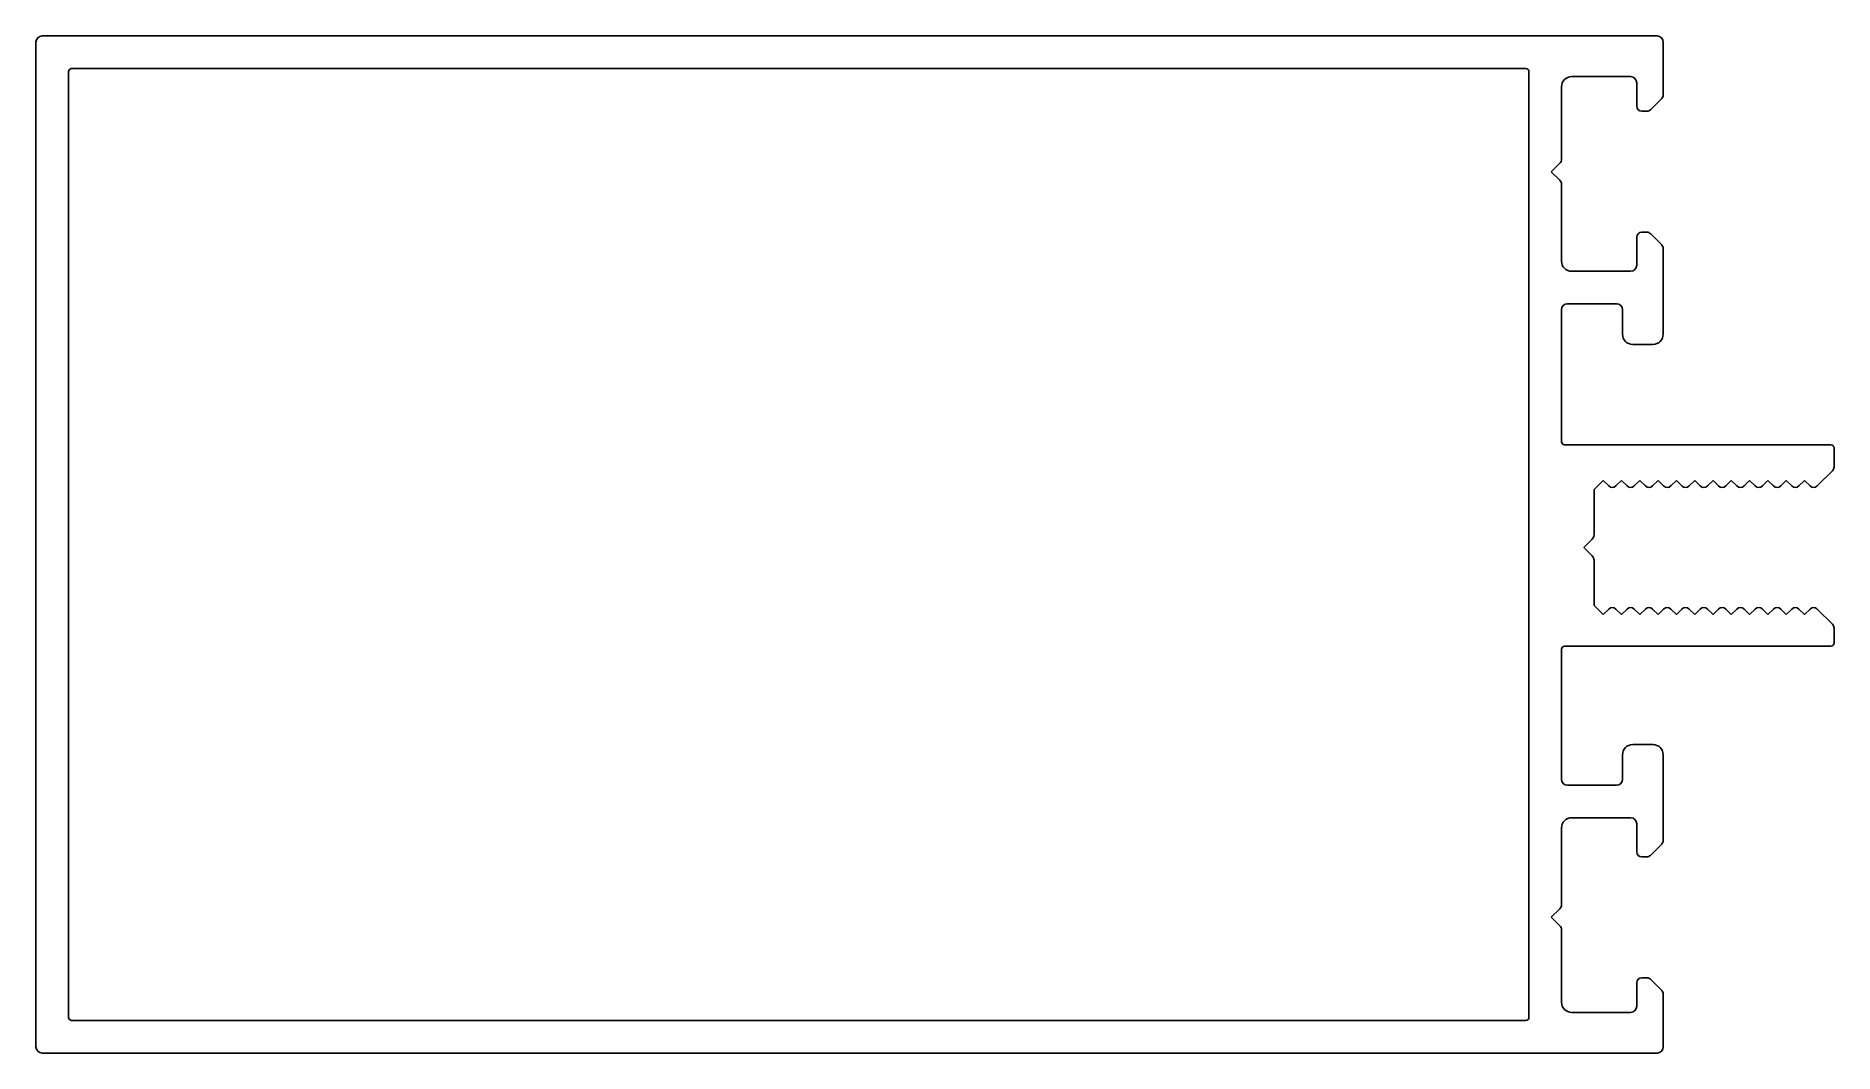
# Model space of a CAD drawing. Extents: x 243.3 to 331.7, y 390.5 to 440.5.
import ezdxf

# ---------------------------------------------------------------- set-up
doc = ezdxf.new("R2010")
doc.units = 0
doc.layers.get('0').update_dxf_attribs({"linetype": 'CONTINUOUS'})

msp = doc.modelspace()

# ---------------------------------------------------------------- linework, layer by layer
at = {"color": 0}
for p, q in [((322.989, 440.53), (243.589, 440.53)), ((243.289, 440.23), (243.289, 390.83)), ((323.289, 437.634), (323.289, 440.23)), ((244.889, 392.28), (244.889, 438.78)), ((245.039, 438.93), (316.539, 438.93)), ((316.689, 438.78), (316.689, 392.28)), ((318.789, 438.53), (321.689, 438.53)), ((318.289, 434.481), (318.289, 438.03)), ((321.989, 438.23), (321.989, 437.08)), ((322.239, 436.83), (322.485, 436.83)), ((322.662, 436.903), (323.216, 437.457)), ((317.789, 433.857), (318.201, 434.269)), ((318.201, 433.445), (317.789, 433.857)), ((318.289, 429.465), (318.289, 433.233)), ((321.989, 430.634), (321.989, 429.265)), ((322.485, 430.884), (322.239, 430.884)), ((323.216, 430.257), (322.662, 430.811)), ((323.289, 425.865), (323.289, 430.081)), ((321.689, 428.965), (318.789, 428.965)), ((318.289, 420.582), (318.289, 427.065)), ((318.589, 427.365), (320.989, 427.365)), ((321.289, 427.065), (321.289, 425.865)), ((321.789, 425.365), (322.789, 425.365)), ((331.539, 420.432), (318.439, 420.432)), ((331.689, 419.336), (331.689, 420.282)), ((330.866, 418.409), (331.616, 419.159)), ((319.889, 418.232), (320.339, 418.682)), ((319.889, 416.007), (319.889, 418.232)), ((320.339, 418.682), (320.612, 418.409)), ((320.966, 418.409), (321.239, 418.682)), ((321.239, 418.682), (321.512, 418.409)), ((321.866, 418.409), (322.139, 418.682)), ((322.139, 418.682), (322.412, 418.409)), ((322.766, 418.409), (323.039, 418.682)), ((323.039, 418.682), (323.312, 418.409)), ((323.666, 418.409), (323.939, 418.682)), ((323.939, 418.682), (324.212, 418.409)), ((324.566, 418.409), (324.839, 418.682)), ((324.839, 418.682), (325.112, 418.409)), ((325.466, 418.409), (325.739, 418.682)), ((325.739, 418.682), (326.012, 418.409)), ((326.366, 418.409), (326.639, 418.682)), ((326.639, 418.682), (326.912, 418.409)), ((327.266, 418.409), (327.539, 418.682)), ((327.539, 418.682), (327.812, 418.409)), ((328.166, 418.409), (328.439, 418.682)), ((328.439, 418.682), (328.712, 418.409)), ((329.066, 418.409), (329.339, 418.682)), ((329.339, 418.682), (329.612, 418.409)), ((329.966, 418.409), (330.239, 418.682)), ((330.239, 418.682), (330.512, 418.409)), ((319.389, 415.382), (319.801, 415.795)), ((319.801, 414.97), (319.389, 415.382)), ((319.889, 412.532), (319.889, 414.758)), ((320.339, 412.082), (319.889, 412.532)), ((320.612, 412.356), (320.339, 412.082)), ((321.239, 412.082), (320.966, 412.356)), ((321.512, 412.356), (321.239, 412.082)), ((322.139, 412.082), (321.866, 412.356)), ((322.412, 412.356), (322.139, 412.082)), ((323.039, 412.082), (322.766, 412.356)), ((323.312, 412.356), (323.039, 412.082)), ((323.939, 412.082), (323.666, 412.356)), ((324.212, 412.356), (323.939, 412.082)), ((324.839, 412.082), (324.566, 412.356)), ((325.112, 412.356), (324.839, 412.082)), ((325.739, 412.082), (325.466, 412.356)), ((326.012, 412.356), (325.739, 412.082)), ((326.639, 412.082), (326.366, 412.356)), ((326.912, 412.356), (326.639, 412.082)), ((327.539, 412.082), (327.266, 412.356)), ((327.812, 412.356), (327.539, 412.082)), ((328.439, 412.082), (328.166, 412.356)), ((328.712, 412.356), (328.439, 412.082)), ((329.339, 412.082), (329.066, 412.356)), ((329.612, 412.356), (329.339, 412.082)), ((330.239, 412.082), (329.966, 412.356)), ((330.512, 412.356), (330.239, 412.082)), ((331.616, 411.606), (330.866, 412.356)), ((331.689, 410.682), (331.689, 411.429)), ((318.289, 403.995), (318.289, 410.382)), ((318.439, 410.532), (331.539, 410.532)), ((321.289, 405.195), (321.289, 403.995)), ((322.789, 405.695), (321.789, 405.695)), ((323.289, 400.98), (323.289, 405.195)), ((320.989, 403.695), (318.589, 403.695)), ((318.289, 397.827), (318.289, 401.595)), ((318.789, 402.095), (321.689, 402.095)), ((321.989, 401.795), (321.989, 400.426)), ((322.662, 400.249), (323.216, 400.803)), ((322.239, 400.176), (322.485, 400.176)), ((317.789, 397.203), (318.201, 397.615)), ((318.201, 396.791), (317.789, 397.203)), ((318.289, 393.03), (318.289, 396.579)), ((321.989, 393.98), (321.989, 392.83)), ((322.485, 394.23), (322.239, 394.23)), ((323.216, 393.603), (322.662, 394.157)), ((323.289, 390.83), (323.289, 393.427)), ((321.689, 392.53), (318.789, 392.53)), ((316.539, 392.13), (245.039, 392.13)), ((243.589, 390.53), (322.989, 390.53))]:
    msp.add_line(p, q, dxfattribs=at)
for centre, radius, start, end in [((243.589, 440.23), 0.3, 90, 180), ((322.989, 440.23), 0.3, 360, 90), ((245.039, 438.78), 0.15, 90, 180), ((316.539, 438.78), 0.15, 0, 90), ((318.789, 438.03), 0.5, 90, 180), ((321.689, 438.23), 0.3, 0, 90), ((323.039, 437.634), 0.25, 315, 0), ((322.239, 437.08), 0.25, 180, 270), ((322.485, 437.08), 0.25, 270, 315), ((317.989, 434.481), 0.3, 315, 360), ((317.989, 433.233), 0.3, 0, 45), ((322.239, 430.634), 0.25, 90, 180), ((322.485, 430.634), 0.25, 45, 90), ((323.039, 430.081), 0.25, 0, 45), ((318.789, 429.465), 0.5, 180, 270), ((321.689, 429.265), 0.3, 270, 0), ((318.589, 427.065), 0.3, 90, 180), ((320.989, 427.065), 0.3, 0, 90), ((321.789, 425.865), 0.5, 180, 270), ((322.789, 425.865), 0.5, 270, 0), ((318.439, 420.582), 0.15, 180, 270), ((331.539, 420.282), 0.15, 0, 90), ((331.439, 419.336), 0.25, 315, 0), ((320.789, 418.586), 0.25, 225, 315), ((321.689, 418.586), 0.25, 225, 315), ((322.589, 418.586), 0.25, 225, 315), ((323.489, 418.586), 0.25, 225, 315), ((324.389, 418.586), 0.25, 225, 315), ((325.289, 418.586), 0.25, 225, 315), ((326.189, 418.586), 0.25, 225, 315), ((327.089, 418.586), 0.25, 225, 315), ((327.989, 418.586), 0.25, 225, 315), ((328.889, 418.586), 0.25, 225, 315), ((329.789, 418.586), 0.25, 225, 315), ((330.689, 418.586), 0.25, 225, 315), ((319.589, 416.006), 0.299, 314.98033, 0.056), ((319.589, 414.758), 0.299, 359.944, 45.01967), ((320.789, 412.179), 0.25, 45, 135), ((321.689, 412.179), 0.25, 45, 135), ((322.589, 412.179), 0.25, 45, 135), ((323.489, 412.179), 0.25, 45, 135), ((324.389, 412.179), 0.25, 45, 135), ((325.289, 412.179), 0.25, 45, 135), ((326.189, 412.179), 0.25, 45, 135), ((327.089, 412.179), 0.25, 45, 135), ((327.989, 412.179), 0.25, 45, 135), ((328.889, 412.179), 0.25, 45, 135), ((329.789, 412.179), 0.25, 45, 135), ((330.689, 412.179), 0.25, 45, 135), ((331.439, 411.429), 0.25, 0, 45), ((318.439, 410.382), 0.15, 90, 180), ((331.539, 410.682), 0.15, 270, 0), ((321.789, 405.195), 0.5, 90, 180), ((322.789, 405.195), 0.5, 0, 90), ((318.589, 403.995), 0.3, 180, 270), ((320.989, 403.995), 0.3, 270, 0), ((318.789, 401.595), 0.5, 90, 180), ((321.689, 401.795), 0.3, 360, 90), ((323.039, 400.98), 0.25, 315, 360), ((322.239, 400.426), 0.25, 180, 270), ((322.485, 400.426), 0.25, 270, 315), ((317.989, 397.827), 0.3, 315, 0), ((317.989, 396.579), 0.3, 0, 45), ((322.239, 393.98), 0.25, 90, 180), ((322.485, 393.98), 0.25, 45, 90), ((323.039, 393.427), 0.25, 0, 45), ((318.789, 393.03), 0.5, 180, 270), ((321.689, 392.83), 0.3, 270, 0), ((245.039, 392.28), 0.15, 180, 270), ((316.539, 392.28), 0.15, 270, 0), ((243.589, 390.83), 0.3, 180, 270), ((322.989, 390.83), 0.3, 270, 0)]:
    msp.add_arc(centre, radius, start, end, dxfattribs=at)

doc.saveas('drawing.dxf')
